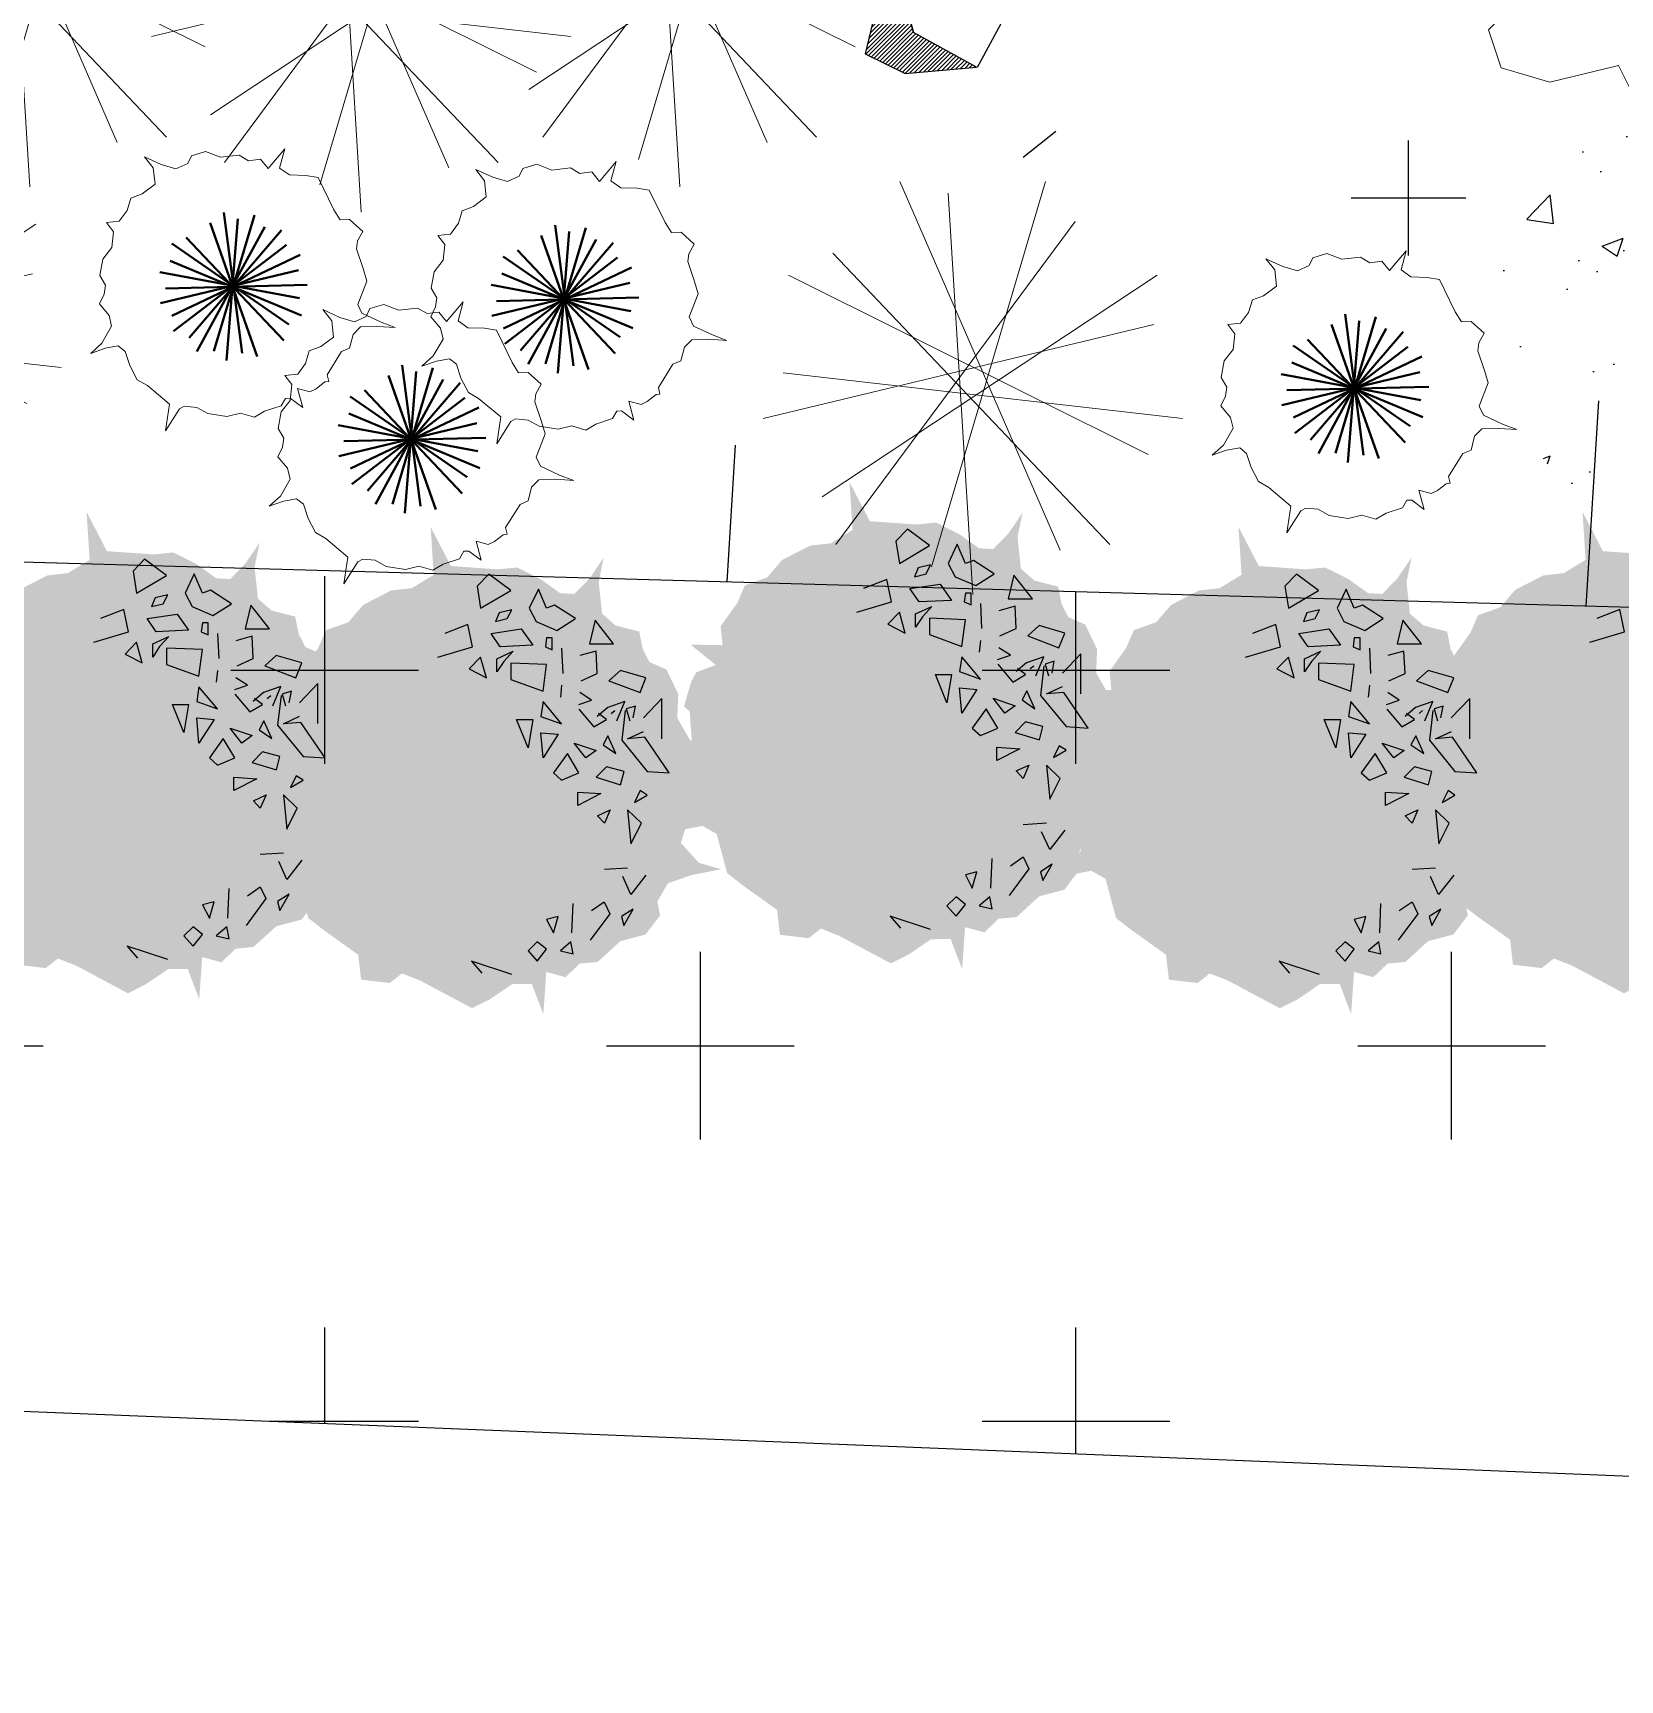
# Model space of a CAD drawing. Header units: millimetres. Extents: x 1933 to 24107, y 1228 to 18074.
# Drawn here: x 18080 to 19422, y 1228 to 2620 of the extents above; entities that cross this region are included whole.
import ezdxf

# ---------------------------------------------------------------- set-up
doc = ezdxf.new("R2010")
doc.units = ezdxf.units.MM
doc.layers.add('marc det', color=74, linetype='Continuous', lineweight=18)

# ---------------------------------------------------------------- blocks, each defined once
blk = doc.blocks.new('stoun')
at = {"color": 49, "lineweight": -2}
for p, q in [((98342.5, 26377.7), (98557.9, 26728.3)), ((98569.6, 26407.8), (98557.4, 26728.3)), ((98675.1, 26608.8), (98557.4, 26726.5)), ((98671.2, 26601.4), (98557.9, 26714.7)), ((98667.3, 26593.9), (98558.3, 26702.9)), ((98663.4, 26586.5), (98558.8, 26691.1)), ((98679, 26616.2), (98569.8, 26725.4)), ((98682.9, 26623.7), (98584.6, 26722)), ((98686.8, 26631.1), (98599.4, 26718.5)), ((98690.7, 26638.5), (98614.1, 26715.1)), ((98694.6, 26646), (98628.9, 26711.7)), ((98698.5, 26653.4), (98643.6, 26708.3)), ((98702.4, 26660.8), (98658.4, 26704.8)), ((98706.3, 26668.3), (98673.2, 26701.4)), ((98710.2, 26675.7), (98687.9, 26698)), ((98714.1, 26683.1), (98702.7, 26694.5)), ((98718, 26690.6), (98717.5, 26691.1)), ((98718.2, 26690.9), (98835.7, 26626.9)), ((98659.5, 26579.1), (98559.2, 26679.3)), ((98655.6, 26571.6), (98559.7, 26667.5)), ((98651.7, 26564.2), (98560.1, 26655.7)), ((98647.8, 26556.8), (98560.6, 26644)), ((98643.9, 26549.3), (98561, 26632.2)), ((98640, 26541.9), (98561.5, 26620.4)), ((98636.1, 26534.5), (98561.9, 26608.6)), ((98632.2, 26527), (98562.4, 26596.8)), ((98838.5, 26581.4), (98820.6, 26599.3)), ((98837.4, 26593.8), (98824.6, 26606.6)), ((98836.3, 26606.3), (98828.6, 26614)), ((98835.2, 26618.7), (98832.6, 26621.3)), ((98628.3, 26519.6), (98562.8, 26585)), ((98624.4, 26512.2), (98563.3, 26573.3)), ((98620.5, 26504.7), (98563.7, 26561.5)), ((98845.1, 26506.8), (98796.6, 26555.3)), ((98844, 26519.2), (98800.6, 26562.6)), ((98842.9, 26531.7), (98804.6, 26570)), ((98841.8, 26544.1), (98808.6, 26577.3)), ((98840.7, 26556.5), (98812.6, 26584.6)), ((98839.6, 26569), (98816.6, 26592)), ((98616.6, 26497.3), (98564.2, 26549.7)), ((98612.7, 26489.9), (98564.6, 26537.9)), ((98608.8, 26482.4), (98565.1, 26526.1)), ((98604.9, 26475), (98565.5, 26514.3)), ((98851.7, 26432.2), (98772.6, 26511.3)), ((98850.6, 26444.7), (98776.6, 26518.6)), ((98849.5, 26457.1), (98780.6, 26525.9)), ((98848.4, 26469.5), (98784.6, 26533.3)), ((98847.3, 26482), (98788.6, 26540.6)), ((98846.2, 26494.4), (98792.6, 26548)), ((98601, 26467.6), (98566, 26502.6)), ((98597.1, 26460.1), (98566.4, 26490.8)), ((98593.2, 26452.7), (98566.9, 26479)), ((98589.3, 26445.3), (98567.3, 26467.2)), ((98829.6, 26386.3), (98748.6, 26467.3)), ((98833.3, 26394), (98752.6, 26474.6)), ((98837, 26401.6), (98756.6, 26481.9)), ((98840.7, 26409.2), (98760.6, 26489.3)), ((98844.4, 26416.8), (98764.6, 26496.6)), ((98848.2, 26424.4), (98768.6, 26503.9)), ((98585.4, 26437.8), (98567.8, 26455.4)), ((98581.5, 26430.4), (98568.2, 26443.6)), ((98577.6, 26423), (98568.7, 26431.9)), ((98573.7, 26415.5), (98569.1, 26420.1)), ((98569.6, 26407.8), (98741.6, 26454.3)), ((98668.1, 26355.1), (98605.7, 26417.5)), ((98683.1, 26351.5), (98614.6, 26420)), ((98698, 26347.8), (98623.5, 26422.4)), ((98713, 26344.2), (98632.4, 26424.8)), ((98728, 26340.6), (98641.4, 26427.2)), ((98742.9, 26337), (98650.3, 26429.6)), ((98757.9, 26333.3), (98659.2, 26432)), ((98772.8, 26329.7), (98668.1, 26434.4)), ((98787.8, 26326.1), (98677.1, 26436.8)), ((98799.8, 26325.4), (98686, 26439.2)), ((98803.5, 26333), (98694.9, 26441.7)), ((98807.2, 26340.7), (98703.8, 26444.1)), ((98811, 26348.3), (98712.7, 26446.5)), ((98814.7, 26355.9), (98721.7, 26448.9)), ((98818.4, 26363.5), (98730.6, 26451.3)), ((98822.1, 26371.1), (98739.5, 26453.7)), ((98825.8, 26378.7), (98744.6, 26459.9)), ((98473.4, 26254.3), (98342.5, 26377.7)), ((98473.4, 26254.3), (98569.6, 26407.8)), ((98588.1, 26333.1), (98548, 26373.2)), ((98594.8, 26337.7), (98552.3, 26380.2)), ((98601.5, 26342.4), (98556.7, 26387.2)), ((98608.2, 26347), (98561.1, 26394.2)), ((98615, 26351.6), (98565.4, 26401.1)), ((98569.8, 26408.1), (98569.6, 26408.3)), ((98621.7, 26356.2), (98570, 26407.9)), ((98628.4, 26360.8), (98578.9, 26410.3)), ((98638.2, 26362.3), (98587.8, 26412.7)), ((98653.2, 26358.7), (98596.8, 26415.1)), ((98547.8, 26305.4), (98521.8, 26331.4)), ((98554.5, 26310), (98526.1, 26338.4)), ((98561.2, 26314.7), (98530.5, 26345.4)), ((98567.9, 26319.3), (98534.9, 26352.3)), ((98574.6, 26323.9), (98539.2, 26359.3)), ((98581.4, 26328.5), (98543.6, 26366.3)), ((98507.5, 26277.7), (98495.6, 26289.6)), ((98514.2, 26282.3), (98499.9, 26296.6)), ((98520.9, 26287), (98504.3, 26303.6)), ((98527.6, 26291.6), (98508.7, 26310.5)), ((98534.3, 26296.2), (98513, 26317.5)), ((98541.1, 26300.8), (98517.4, 26324.5)), ((98473.9, 26254.6), (98473.7, 26254.8)), ((98480.6, 26259.3), (98478.1, 26261.8)), ((98487.3, 26263.9), (98482.5, 26268.7)), ((98494, 26268.5), (98486.8, 26275.7)), ((98500.8, 26273.1), (98491.2, 26282.7))]:
    blk.add_line(p, q, dxfattribs=at)
for points in [[(98557.4, 26728.3), (98718.2, 26690.9), (98569.6, 26407.8), (98557.4, 26728.3)], [(98473.4, 26254.3), (98632.6, 26363.7), (98798.8, 26323.4), (98851.7, 26431.7), (98834.7, 26625.1), (98741.6, 26454.3), (98569.6, 26407.8), (98473.4, 26254.3)]]:
    blk.add_lwpolyline(points, dxfattribs=at)
blk = doc.blocks.new('pzzzzzzzzz')
at = {"layer": 'marc det', "color": 85, "lineweight": 0}
for p, q in [((-11.87, 110.3), (16.91, -81.7)), ((-29.44, -91.45), (9.18, 98.82)), ((56.07, 92.13), (-45.29, -73.45)), ((-75.6, 80.55), (69.86, -48.02)), ((40.62, -85.29), (-52.09, 85.29)), ((-87.07, -51.13), (64.82, 69.8)), ((90.33, -35.54), (-90.33, 35.54)), ((96.44, 34.53), (-87.65, -27.16)), ((-105.3, 16.8), (88.78, 11.81))]:
    blk.add_line(p, q, dxfattribs=at)

msp = doc.modelspace()

# ---------------------------------------------------------------- hatches: boundary and pattern name
at = {"lineweight": 25}
h = msp.add_hatch(dxfattribs=at)
h.set_pattern_fill('AR-CONC', color=151, style=0)
h.set_pattern_definition([(50, (-72031, -10704.84), (182.18467, -15.93909), [19.05, -209.55]), (355, (-72031, -10704.84), (-35.24283, 191.05664), [15.24, -167.64]), (100.451, (-72015.81, -10706.17), (146.9425, 175.1167), [16.19, -178.09]), (46.1842, (-72031, -10654.04), (271.07904, -42.04233), [28.575, -314.325]), (96.6356, (-72008.4, -10657.54), (237.4042, 247.42556), [24.285, -267.135]), (351.184, (-72031, -10654.04), (237.4046, 247.4251), [22.86, -251.46]), (21, (-72005.6, -10666.74), (151.61488, -102.26552), [19.05, -209.55]), (326, (-72005.6, -10666.74), (61.80203, 184.18797), [15.24, -167.64]), (71.4514, (-71992.96, -10675.26), (213.4165, 81.92286), [16.19, -178.09]), (37.5, (-72030.996, -10704.84), (3.088603, 84.55504), [0, -165.608, 0, -170.18, 0, -168.275]), (7.5, (-72031, -10704.84), (66.81966, 100.180575), [0, -97.028, 0, -161.798, 0, -64.135]), (327.5, (-72087.64, -10704.84), (135.590595, -5.728744), [0, -63.5, 0, -198.12, 0, -262.89]), (317.5, (-72113.04, -10704.84), (148.12918, 25.42649), [0, -82.55, 0, -131.572, 0, -186.69])])
edge = h.paths.add_edge_path()
edge.add_arc((19525.6, 2381.1), 207.5, 0, 360)
h = msp.add_hatch()
h.set_pattern_fill('CROSS', color=92, scale=50, style=0)
h.set_pattern_definition([(0, (-364657.85, -207469.06), (317.5, 317.5), [158.75, -476.25]), (90, (-364578.47, -207548.43), (-317.5, 317.5), [158.75, -476.25])])
h.paths.add_polyline_path([(16430.1, 2218.9, 0.281353), (17013.3, 1497.4), (23693.5, 1227.6), (23731, 2012.8)])
at = {"layer": 'marc det'}
for points in [[(18658.1, 1942.7), (18667, 1909.5), (18681, 1898.6), (18709.2, 1878.5), (18711.6, 1857.4), (18735.9, 1854.6), (18746.2, 1862.7), (18761.6, 1856.6), (18805.4, 1833.3), (18820.5, 1840.8), (18839.3, 1853.7), (18855.9, 1853.9), (18865.6, 1828.4), (18868.1, 1863.9), (18884.4, 1859.5), (18896.4, 1871), (18911.6, 1872.4), (18930.7, 1889.9), (18952.1, 1895.6), (18964.3, 1911.7), (18962, 1923.4), (18970.9, 1938.9), (18990.8, 1945.8), (19016, 1950.8), (18997.1, 1956.2), (18981.9, 1973), (18988.5, 1994), (18997.6, 2008), (18991.8, 2025.1), (18991.8, 2043.4), (19004.9, 2055.1), (18989.8, 2059.7), (18978.9, 2078.9), (18979.7, 2098.8), (18969.7, 2119.6), (18955.4, 2125.9), (18949.7, 2137), (18946.8, 2151.6), (18926.8, 2156.8), (18915.3, 2166.7), (18912.4, 2193.5), (18916.7, 2214.2), (18904.7, 2196.6), (18891.9, 2183.4), (18879.9, 2184.1), (18863.3, 2196), (18843.6, 2205.9), (18827.3, 2204.2), (18787.6, 2207), (18770.4, 2240.1), (18773, 2199.6), (18754.5, 2188.3), (18737.1, 2186.4), (18713.4, 2174.2), (18700.8, 2159.5), (18682, 2152.8), (18675.5, 2137.8), (18661.5, 2118.3), (18663.1, 2102.2), (18636.1, 2102.7), (18657.3, 2085.5), (18640.7, 2079.2), (18636.4, 2070.8), (18630.5, 2050.5), (18635.3, 2046.2), (18638, 2008.7), (18631.7, 1998.4), (18638.9, 1980), (18636.9, 1965.9), (18618.3, 1951.6), (18597.2, 1938.4), (18617.5, 1943.9), (18646.1, 1949.5)], [(18013.2, 1917.5), (18022.1, 1884.2), (18036.1, 1873.3), (18064.3, 1853.3), (18066.7, 1832.2), (18091, 1829.3), (18101.3, 1837.4), (18116.7, 1831.4), (18160.5, 1808), (18175.6, 1815.6), (18194.4, 1828.4), (18211, 1828.6), (18220.7, 1803.1), (18223.3, 1838.6), (18239.5, 1834.2), (18251.5, 1845.7), (18266.7, 1847.2), (18285.8, 1864.6), (18307.2, 1870.3), (18319.4, 1886.4), (18317.1, 1898.2), (18326, 1913.6), (18345.9, 1920.6), (18371.1, 1925.5), (18352.2, 1930.9), (18337, 1947.7), (18343.6, 1968.8), (18352.7, 1982.7), (18347, 1999.9), (18346.9, 2018.1), (18360, 2029.8), (18344.9, 2034.4), (18334, 2053.6), (18334.8, 2073.5), (18324.8, 2094.4), (18310.5, 2100.7), (18304.8, 2111.7), (18301.9, 2126.4), (18281.9, 2131.5), (18270.4, 2141.5), (18267.5, 2168.3), (18271.8, 2188.9), (18259.8, 2171.3), (18247, 2158.1), (18235, 2158.8), (18218.4, 2170.8), (18198.7, 2180.6), (18182.4, 2178.9), (18142.7, 2181.7), (18125.5, 2214.9), (18128.1, 2174.3), (18109.6, 2163.1), (18092.2, 2161.1), (18068.5, 2148.9), (18055.9, 2134.2), (18037.1, 2127.5), (18030.6, 2112.5), (18016.6, 2093), (18018.2, 2077), (17991.2, 2077.4), (18012.4, 2060.3), (17995.8, 2054), (17991.5, 2045.5), (17985.6, 2025.2), (17990.4, 2021), (17993.1, 1983.5), (17986.8, 1973.1), (17994, 1954.7), (17992, 1940.7), (17973.5, 1926.4), (17952.3, 1913.1), (17972.6, 1918.6), (18001.2, 1924.2)], [(19277.7, 1917.5), (19286.6, 1884.2), (19300.6, 1873.3), (19328.8, 1853.3), (19331.2, 1832.2), (19355.5, 1829.3), (19365.8, 1837.4), (19381.2, 1831.4), (19425, 1808), (19440.1, 1815.6), (19458.9, 1828.4), (19475.5, 1828.6), (19485.2, 1803.1), (19487.8, 1838.6), (19504, 1834.2), (19516, 1845.7), (19531.2, 1847.2), (19550.3, 1864.6), (19571.7, 1870.3), (19583.9, 1886.4), (19581.6, 1898.2), (19590.5, 1913.6), (19610.4, 1920.6), (19635.6, 1925.5), (19616.7, 1930.9), (19601.5, 1947.7), (19608.1, 1968.8), (19617.2, 1982.7), (19611.5, 1999.9), (19611.4, 2018.1), (19624.5, 2029.8), (19609.4, 2034.4), (19598.5, 2053.6), (19599.3, 2073.5), (19589.3, 2094.4), (19575, 2100.7), (19569.3, 2111.7), (19566.4, 2126.4), (19546.4, 2131.5), (19535, 2141.5), (19532.1, 2168.3), (19536.3, 2188.9), (19524.3, 2171.3), (19511.5, 2158.1), (19499.5, 2158.8), (19482.9, 2170.8), (19463.2, 2180.6), (19446.9, 2178.9), (19407.2, 2181.7), (19390, 2214.9), (19392.6, 2174.3), (19374.1, 2163.1), (19356.7, 2161.1), (19333, 2148.9), (19320.4, 2134.2), (19301.6, 2127.5), (19295.1, 2112.5), (19281.1, 2093), (19282.7, 2077), (19255.7, 2077.4), (19276.9, 2060.3), (19260.3, 2054), (19256, 2045.5), (19250.1, 2025.2), (19254.9, 2021), (19257.6, 1983.5), (19251.3, 1973.1), (19258.5, 1954.7), (19256.5, 1940.7), (19238, 1926.4), (19216.8, 1913.1), (19237.1, 1918.6), (19265.7, 1924.2)], [(18304, 1904.8), (18312.9, 1871.6), (18326.9, 1860.7), (18355.1, 1840.6), (18357.6, 1819.5), (18381.8, 1816.7), (18392.1, 1824.8), (18407.6, 1818.7), (18451.3, 1795.4), (18466.4, 1802.9), (18485.3, 1815.8), (18501.8, 1816), (18511.6, 1790.5), (18514.1, 1826), (18530.4, 1821.6), (18542.4, 1833.1), (18557.5, 1834.5), (18576.6, 1852), (18598, 1857.7), (18610.3, 1873.8), (18608, 1885.5), (18616.8, 1900.9), (18636.8, 1907.9), (18661.9, 1912.9), (18643, 1918.3), (18627.9, 1935.1), (18634.4, 1956.1), (18643.5, 1970.1), (18637.8, 1987.2), (18637.8, 2005.5), (18650.9, 2017.2), (18635.7, 2021.8), (18624.8, 2040.9), (18625.7, 2060.9), (18615.6, 2081.7), (18601.3, 2088), (18595.6, 2099.1), (18592.7, 2113.7), (18572.7, 2118.9), (18561.3, 2128.8), (18558.4, 2155.6), (18562.6, 2176.2), (18550.7, 2158.7), (18537.8, 2145.5), (18525.8, 2146.2), (18509.2, 2158.1), (18489.5, 2167.9), (18473.2, 2166.3), (18433.5, 2169.1), (18416.3, 2202.2), (18419, 2161.7), (18400.4, 2150.4), (18383, 2148.5), (18359.3, 2136.2), (18346.8, 2121.6), (18327.9, 2114.9), (18321.4, 2099.9), (18307.4, 2080.4), (18309, 2064.3), (18282, 2064.8), (18303.2, 2047.6), (18286.6, 2041.3), (18282.4, 2032.9), (18276.4, 2012.5), (18281.3, 2008.3), (18283.9, 1970.8), (18277.6, 1960.5), (18284.8, 1942.1), (18282.8, 1928), (18264.3, 1913.7), (18243.2, 1900.5), (18263.4, 1906), (18292, 1911.6)], [(18986.8, 1904.8), (18995.7, 1871.6), (19009.8, 1860.7), (19037.9, 1840.6), (19040.4, 1819.5), (19064.7, 1816.7), (19074.9, 1824.8), (19090.4, 1818.7), (19134.1, 1795.4), (19149.3, 1802.9), (19168.1, 1815.8), (19184.7, 1816), (19194.4, 1790.5), (19196.9, 1826), (19213.2, 1821.6), (19225.2, 1833.1), (19240.3, 1834.5), (19259.4, 1852), (19280.8, 1857.7), (19293.1, 1873.8), (19290.8, 1885.5), (19299.6, 1900.9), (19319.6, 1907.9), (19344.7, 1912.9), (19325.9, 1918.3), (19310.7, 1935.1), (19317.2, 1956.1), (19326.4, 1970.1), (19320.6, 1987.2), (19320.6, 2005.5), (19333.7, 2017.2), (19318.6, 2021.8), (19307.7, 2040.9), (19308.5, 2060.9), (19298.5, 2081.7), (19284.2, 2088), (19278.4, 2099.1), (19275.6, 2113.7), (19255.6, 2118.9), (19244.1, 2128.8), (19241.2, 2155.6), (19245.5, 2176.2), (19233.5, 2158.7), (19220.7, 2145.5), (19208.7, 2146.2), (19192.1, 2158.1), (19172.4, 2167.9), (19156.1, 2166.3), (19116.4, 2169.1), (19099.2, 2202.2), (19101.8, 2161.7), (19083.3, 2150.4), (19065.8, 2148.5), (19042.2, 2136.2), (19029.6, 2121.6), (19010.8, 2114.9), (19004.2, 2099.9), (18990.3, 2080.4), (18991.8, 2064.3), (18964.9, 2064.8), (18986, 2047.6), (18969.5, 2041.3), (18965.2, 2032.9), (18959.2, 2012.5), (18964.1, 2008.3), (18966.7, 1970.8), (18960.5, 1960.5), (18967.6, 1942.1), (18965.7, 1928), (18947.1, 1913.7), (18926, 1900.5), (18946.3, 1906), (18974.8, 1911.6)]]:
    msp.add_hatch(color=102, dxfattribs=at).paths.add_polyline_path(points)

# ---------------------------------------------------------------- linework, layer by layer
at = {"color": 82}
for p, q in [((18944.7, 2536.4), (18917.1, 2514.4)), ((19242.9, 2431.6), (19242.9, 2528.8)), ((19194.3, 2480.2), (19291.5, 2480.2))]:
    msp.add_line(p, q, dxfattribs=at)
for p, q in [((19393.1, 2135.3), (19403.9, 2308.8)), ((18666.9, 2155.8), (18674.1, 2271.3)), ((16429.7, 2219), (23731, 2012.8)), ((17013.3, 1497.4), (23693.5, 1227.6))]:
    msp.add_line(p, q)
at = {"color": 96}
for p, q in [((18819.5, 2200.2), (18809.7, 2190.1)), ((18838.1, 2186.4), (18819.5, 2200.2)), ((18809.7, 2190.1), (18812.6, 2171.4)), ((18812.6, 2171.4), (18838.1, 2186.4)), ((18861.5, 2187.6), (18853.7, 2171.4)), ((18868.4, 2171.4), (18861.5, 2187.6)), ((18174.6, 2174.9), (18164.8, 2164.9)), ((18193.2, 2161.1), (18174.6, 2174.9)), ((18875.2, 2173.9), (18868.4, 2171.4)), ((18892.8, 2162.6), (18875.2, 2173.9)), ((18164.8, 2164.9), (18167.8, 2146.1)), ((18167.8, 2146.1), (18193.2, 2161.1)), ((18216.6, 2162.4), (18208.8, 2146.1)), ((18223.5, 2146.1), (18216.6, 2162.4)), ((18465.4, 2162.3), (18455.7, 2152.2)), ((18484, 2148.5), (18465.4, 2162.3)), ((18828.3, 2167.6), (18825.4, 2160.1)), ((18825.4, 2160.1), (18835.1, 2162.6)), ((18839, 2170.1), (18828.3, 2167.6)), ((18835.1, 2162.6), (18839, 2170.1)), ((18853.7, 2171.4), (18859.6, 2160.1)), ((18859.6, 2160.1), (18877.2, 2152.6)), ((18877.2, 2152.6), (18892.8, 2162.6)), ((18909.4, 2161.3), (18904.5, 2141.3)), ((18925.1, 2141.3), (18909.4, 2161.3)), ((19148.3, 2162.3), (19138.5, 2152.2)), ((19166.8, 2148.5), (19148.3, 2162.3)), ((18194.1, 2144.8), (18183.4, 2142.3)), ((18190.2, 2137.3), (18194.1, 2144.8)), ((18208.8, 2146.1), (18214.7, 2134.8)), ((18230.3, 2148.6), (18223.5, 2146.1)), ((18247.9, 2137.3), (18230.3, 2148.6)), ((18455.7, 2152.2), (18458.6, 2133.4)), ((18458.6, 2133.4), (18484, 2148.5)), ((18507.5, 2149.7), (18499.7, 2133.4)), ((18514.3, 2133.4), (18507.5, 2149.7)), ((18801.9, 2157.6), (18782.3, 2150.1)), ((18805.8, 2138.8), (18801.9, 2157.6)), ((18821.5, 2150.1), (18846.9, 2153.8)), ((18829.3, 2138.8), (18821.5, 2150.1)), ((18846.9, 2153.8), (18856.6, 2140)), ((18868.4, 2146.3), (18867.4, 2138.8)), ((18873.3, 2146.3), (18868.4, 2146.3)), ((18873.3, 2136.3), (18873.3, 2146.3)), ((19138.5, 2152.2), (19141.4, 2133.4)), ((19141.4, 2133.4), (19166.8, 2148.5)), ((19190.3, 2149.7), (19182.5, 2133.4)), ((19197.1, 2133.4), (19190.3, 2149.7)), ((18157, 2132.3), (18137.4, 2124.8)), ((18160.9, 2113.5), (18157, 2132.3)), ((18183.4, 2142.3), (18180.5, 2134.8)), ((18180.5, 2134.8), (18190.2, 2137.3)), ((18214.7, 2134.8), (18232.3, 2127.3)), ((18232.3, 2127.3), (18247.9, 2137.3)), ((18264.5, 2136), (18259.6, 2116)), ((18280.2, 2116), (18264.5, 2136)), ((18485, 2132.2), (18474.2, 2129.7)), ((18481.1, 2124.7), (18485, 2132.2)), ((18499.7, 2133.4), (18505.5, 2122.2)), ((18521.1, 2136), (18514.3, 2133.4)), ((18538.7, 2124.7), (18521.1, 2136)), ((18776.5, 2130), (18805.8, 2138.8)), ((18812.6, 2130), (18802.9, 2120)), ((18817.5, 2112.4), (18812.6, 2130)), ((18826.3, 2128.7), (18840, 2135)), ((18856.6, 2140), (18829.3, 2138.8)), ((18840, 2135), (18832.2, 2126.2)), ((18867.4, 2138.8), (18873.3, 2136.3)), ((18881.1, 2137.5), (18882.1, 2116.2)), ((18910.3, 2135.1), (18896.6, 2131.3)), ((18904.5, 2141.3), (18925.1, 2141.3)), ((18911.3, 2116.3), (18910.3, 2135.1)), ((19167.8, 2132.2), (19157.1, 2129.7)), ((19163.9, 2124.7), (19167.8, 2132.2)), ((19182.5, 2133.4), (19188.3, 2122.2)), ((19204, 2136), (19197.1, 2133.4)), ((19221.6, 2124.7), (19204, 2136)), ((19421.5, 2132.3), (19402, 2124.8)), ((19425.4, 2113.5), (19421.5, 2132.3)), ((18176.6, 2124.8), (18202, 2128.5)), ((18184.4, 2113.5), (18176.6, 2124.8)), ((18202, 2128.5), (18211.7, 2114.8)), ((18223.5, 2121), (18222.5, 2113.5)), ((18228.4, 2121), (18223.5, 2121)), ((18228.4, 2111), (18228.4, 2121)), ((18447.8, 2119.7), (18428.3, 2112.1)), ((18451.7, 2100.9), (18447.8, 2119.7)), ((18474.2, 2129.7), (18471.3, 2122.2)), ((18471.3, 2122.2), (18481.1, 2124.7)), ((18505.5, 2122.2), (18523.1, 2114.6)), ((18523.1, 2114.6), (18538.7, 2124.7)), ((18555.4, 2123.4), (18550.5, 2103.4)), ((18571, 2103.4), (18555.4, 2123.4)), ((18802.9, 2120), (18817.5, 2112.4)), ((18826.3, 2117.5), (18826.3, 2128.7)), ((18832.2, 2126.2), (18826.3, 2117.5)), ((18838.1, 2125), (18838.1, 2111.2)), ((18868.4, 2123.7), (18838.1, 2125)), ((18865.4, 2101.2), (18868.4, 2123.7)), ((18897.6, 2110), (18911.3, 2116.3)), ((18930.8, 2118.8), (18921, 2110)), ((18952.3, 2112.5), (18930.8, 2118.8)), ((19130.7, 2119.7), (19111.1, 2112.1)), ((19134.6, 2100.9), (19130.7, 2119.7)), ((19157.1, 2129.7), (19154.1, 2122.2)), ((19154.1, 2122.2), (19163.9, 2124.7)), ((19188.3, 2122.2), (19205.9, 2114.6)), ((19205.9, 2114.6), (19221.6, 2124.7)), ((19238.2, 2123.4), (19233.3, 2103.4)), ((19253.8, 2103.4), (19238.2, 2123.4)), ((18131.6, 2104.7), (18160.9, 2113.5)), ((18167.8, 2104.7), (18158, 2094.7)), ((18172.6, 2087.2), (18167.8, 2104.7)), ((18181.4, 2103.5), (18195.1, 2109.7)), ((18181.4, 2092.2), (18181.4, 2103.5)), ((18211.7, 2114.8), (18184.4, 2113.5)), ((18195.1, 2109.7), (18187.3, 2101)), ((18222.5, 2113.5), (18228.4, 2111)), ((18236.2, 2112.2), (18237.2, 2090.9)), ((18265.4, 2109.8), (18251.7, 2106)), ((18259.6, 2116), (18280.2, 2116)), ((18266.4, 2091), (18265.4, 2109.8)), ((18467.4, 2112.1), (18492.8, 2115.9)), ((18475.2, 2100.9), (18467.4, 2112.1)), ((18502.6, 2102.1), (18475.2, 2100.9)), ((18492.8, 2115.9), (18502.6, 2102.1)), ((18514.3, 2108.4), (18513.3, 2100.9)), ((18519.2, 2108.4), (18514.3, 2108.4)), ((18519.2, 2098.4), (18519.2, 2108.4)), ((18550.5, 2103.4), (18571, 2103.4)), ((18838.1, 2111.2), (18865.4, 2101.2)), ((18881.1, 2106.2), (18880.1, 2096.2)), ((18921, 2110), (18947.4, 2100)), ((18947.4, 2100), (18952.3, 2112.5)), ((19150.2, 2112.1), (19175.6, 2115.9)), ((19158, 2100.9), (19150.2, 2112.1)), ((19185.4, 2102.1), (19158, 2100.9)), ((19175.6, 2115.9), (19185.4, 2102.1)), ((19197.1, 2108.4), (19196.2, 2100.9)), ((19202, 2108.4), (19197.1, 2108.4)), ((19202, 2098.4), (19202, 2108.4)), ((19233.3, 2103.4), (19253.8, 2103.4)), ((19396.1, 2104.7), (19425.4, 2113.5)), ((18158, 2094.7), (18172.6, 2087.2)), ((18187.3, 2101), (18181.4, 2092.2)), ((18193.2, 2099.7), (18193.2, 2085.9)), ((18223.5, 2098.5), (18193.2, 2099.7)), ((18220.5, 2075.9), (18223.5, 2098.5)), ((18252.7, 2084.7), (18266.4, 2091)), ((18285.9, 2093.5), (18276.1, 2084.7)), ((18307.4, 2087.2), (18285.9, 2093.5)), ((18422.4, 2092.1), (18451.7, 2100.9)), ((18458.6, 2092.1), (18448.8, 2082.1)), ((18463.5, 2074.5), (18458.6, 2092.1)), ((18472.3, 2090.8), (18486, 2097.1)), ((18472.3, 2079.6), (18472.3, 2090.8)), ((18478.1, 2088.3), (18472.3, 2079.6)), ((18486, 2097.1), (18478.1, 2088.3)), ((18513.3, 2100.9), (18519.2, 2098.4)), ((18527, 2099.6), (18528, 2078.3)), ((18556.2, 2097.2), (18542.5, 2093.4)), ((18557.2, 2078.4), (18556.2, 2097.2)), ((18865.4, 2092.4), (18863.5, 2079.9)), ((18881.1, 2073.6), (18865.4, 2092.4)), ((18895.6, 2090), (18906.4, 2093.7)), ((18906.4, 2093.7), (18896.6, 2100)), ((18934.7, 2092.5), (18920, 2087.4)), ((18927.9, 2076.2), (18934.7, 2092.5)), ((18943.5, 2088.7), (18935.7, 2086.2)), ((18941.6, 2078.7), (18943.5, 2088.7)), ((18966, 2095), (18950.3, 2078.7)), ((18966, 2061.1), (18966, 2095)), ((19105.2, 2092.1), (19134.6, 2100.9)), ((19141.4, 2092.1), (19131.6, 2082.1)), ((19146.3, 2074.5), (19141.4, 2092.1)), ((19155.1, 2090.8), (19168.8, 2097.1)), ((19155.1, 2079.6), (19155.1, 2090.8)), ((19161, 2088.3), (19155.1, 2079.6)), ((19168.8, 2097.1), (19161, 2088.3)), ((19196.2, 2100.9), (19202, 2098.4)), ((19209.8, 2099.6), (19210.8, 2078.3)), ((19239, 2097.2), (19225.3, 2093.4)), ((19240, 2078.4), (19239, 2097.2)), ((18193.2, 2085.9), (18220.5, 2075.9)), ((18236.2, 2080.9), (18235.2, 2070.9)), ((18261.5, 2068.4), (18251.7, 2074.7)), ((18276.1, 2084.7), (18302.5, 2074.7)), ((18302.5, 2074.7), (18307.4, 2087.2)), ((18448.8, 2082.1), (18463.5, 2074.5)), ((18484, 2087.1), (18484, 2073.3)), ((18514.3, 2085.8), (18484, 2087.1)), ((18511.4, 2063.3), (18514.3, 2085.8)), ((18543.5, 2072.1), (18557.2, 2078.4)), ((18576.7, 2080.9), (18567, 2072.1)), ((18598.2, 2074.6), (18576.7, 2080.9)), ((18593.4, 2062.1), (18598.2, 2074.6)), ((18852.7, 2053.6), (18843, 2077.4)), ((18843, 2077.4), (18856.6, 2077.4)), ((18856.6, 2077.4), (18852.7, 2053.6)), ((18863.5, 2079.9), (18881.1, 2073.6)), ((18895.7, 2086.1), (18908.5, 2071.1)), ((18908.5, 2071.1), (18919.2, 2077.4)), ((18920, 2087.4), (18911.3, 2079.9)), ((18919.2, 2077.4), (18912.4, 2082.4)), ((18923.1, 2082.4), (18926.1, 2084.9)), ((18934.8, 2084.9), (18931.9, 2059.8)), ((18935.7, 2086.2), (18938.6, 2076.2)), ((19131.6, 2082.1), (19146.3, 2074.5)), ((19166.8, 2087.1), (19166.8, 2073.3)), ((19197.1, 2085.8), (19166.8, 2087.1)), ((19194.2, 2063.3), (19197.1, 2085.8)), ((19226.3, 2072.1), (19240, 2078.4)), ((19259.6, 2080.9), (19249.8, 2072.1)), ((19281.1, 2074.6), (19259.6, 2080.9)), ((19276.2, 2062.1), (19281.1, 2074.6)), ((18220.5, 2067.1), (18218.6, 2054.6)), ((18236.2, 2048.3), (18220.5, 2067.1)), ((18250.7, 2064.7), (18261.5, 2068.4)), ((18250.9, 2060.9), (18263.6, 2045.8)), ((18275.1, 2062.2), (18266.4, 2054.7)), ((18289.8, 2067.2), (18275.1, 2062.2)), ((18283, 2050.9), (18289.8, 2067.2)), ((18298.6, 2063.4), (18290.8, 2060.9)), ((18290.8, 2060.9), (18293.7, 2050.9)), ((18296.7, 2053.4), (18298.6, 2063.4)), ((18321.1, 2069.7), (18305.5, 2053.4)), ((18321.1, 2035.9), (18321.1, 2069.7)), ((18484, 2073.3), (18511.4, 2063.3)), ((18527, 2068.3), (18526, 2058.2)), ((18552.3, 2055.8), (18542.5, 2062.1)), ((18567, 2072.1), (18593.4, 2062.1)), ((18863.5, 2066.1), (18878.1, 2064.8)), ((18865.4, 2044.8), (18863.5, 2066.1)), ((18878.1, 2064.8), (18865.4, 2044.8)), ((18920.2, 2063.6), (18916.3, 2056.1)), ((18927, 2048.5), (18920.2, 2063.6)), ((18936.8, 2061.1), (18950.5, 2067.3)), ((18951.5, 2062.3), (18936.8, 2061.1)), ((18972, 2032.2), (18951.5, 2062.3)), ((19166.8, 2073.3), (19194.2, 2063.3)), ((19209.8, 2068.3), (19208.9, 2058.2)), ((19235.1, 2055.8), (19225.3, 2062.1)), ((19249.8, 2072.1), (19276.2, 2062.1)), ((18207.8, 2028.3), (18198.1, 2052.1)), ((18198.1, 2052.1), (18211.7, 2052.1)), ((18211.7, 2052.1), (18207.8, 2028.3)), ((18218.6, 2054.6), (18236.2, 2048.3)), ((18263.6, 2045.8), (18274.3, 2052.1)), ((18274.3, 2052.1), (18267.5, 2057.1)), ((18278.2, 2057.1), (18281.2, 2059.6)), ((18289.9, 2059.6), (18287, 2034.5)), ((18511.4, 2054.5), (18509.4, 2042)), ((18527, 2035.7), (18511.4, 2054.5)), ((18541.5, 2052), (18552.3, 2055.8)), ((18541.7, 2048.2), (18554.4, 2033.2)), ((18566, 2049.5), (18557.2, 2042)), ((18580.6, 2054.6), (18566, 2049.5)), ((18569, 2044.5), (18572, 2047)), ((18573.8, 2038.3), (18580.6, 2054.6)), ((18580.8, 2047), (18577.9, 2021.9)), ((18589.4, 2050.8), (18581.6, 2048.3)), ((18581.6, 2048.3), (18584.6, 2038.3)), ((18587.5, 2040.8), (18589.4, 2050.8)), ((18611.9, 2057.1), (18596.3, 2040.8)), ((18611.9, 2023.2), (18611.9, 2057.1)), ((18886, 2048.5), (18874.2, 2032.2)), ((18895.7, 2032.2), (18886, 2048.5)), ((18901.6, 2044.8), (18891.8, 2057.3)), ((18891.8, 2057.3), (18910.4, 2051)), ((18910.4, 2051), (18901.6, 2044.8)), ((18916.3, 2056.1), (18927, 2048.5)), ((18931.9, 2059.8), (18953.4, 2033.5)), ((19194.2, 2054.5), (19192.3, 2042)), ((19209.8, 2035.7), (19194.2, 2054.5)), ((19224.4, 2052), (19235.1, 2055.8)), ((19224.5, 2048.2), (19237.2, 2033.2)), ((19248.8, 2049.5), (19240, 2042)), ((19263.5, 2054.6), (19248.8, 2049.5)), ((19251.9, 2044.5), (19254.8, 2047)), ((19256.6, 2038.3), (19263.5, 2054.6)), ((19263.6, 2047), (19260.7, 2021.9)), ((19272.3, 2050.8), (19264.5, 2048.3)), ((19264.5, 2048.3), (19267.4, 2038.3)), ((19270.3, 2040.8), (19272.3, 2050.8)), ((19294.8, 2057.1), (19279.1, 2040.8)), ((19294.8, 2023.2), (19294.8, 2057.1)), ((18218.6, 2040.8), (18233.3, 2039.5)), ((18220.5, 2019.5), (18218.6, 2040.8)), ((18233.3, 2039.5), (18220.5, 2019.5)), ((18275.3, 2038.3), (18271.4, 2030.8)), ((18282.1, 2023.3), (18275.3, 2038.3)), ((18287, 2034.5), (18308.5, 2008.2)), ((18291.9, 2035.8), (18305.6, 2042.1)), ((18306.6, 2037), (18291.9, 2035.8)), ((18327.1, 2007), (18306.6, 2037)), ((18498.7, 2015.6), (18488.9, 2039.5)), ((18488.9, 2039.5), (18502.6, 2039.5)), ((18502.6, 2039.5), (18498.7, 2015.6)), ((18509.4, 2042), (18527, 2035.7)), ((18554.4, 2033.2), (18565.1, 2039.5)), ((18565.1, 2039.5), (18558.3, 2044.5)), ((18919.2, 2037.3), (18910.4, 2028.5)), ((18933.9, 2033.5), (18919.2, 2037.3)), ((18930.9, 2022.2), (18933.9, 2033.5)), ((18953.4, 2033.5), (18972, 2032.2)), ((19181.5, 2015.6), (19171.7, 2039.5)), ((19171.7, 2039.5), (19185.4, 2039.5)), ((19185.4, 2039.5), (19181.5, 2015.6)), ((19192.3, 2042), (19209.8, 2035.7)), ((19237.2, 2033.2), (19248, 2039.5)), ((19248, 2039.5), (19241.1, 2044.5)), ((18241.1, 2023.3), (18229.3, 2007)), ((18250.9, 2007), (18241.1, 2023.3)), ((18256.7, 2019.5), (18246.9, 2032)), ((18246.9, 2032), (18265.5, 2025.8)), ((18265.5, 2025.8), (18256.7, 2019.5)), ((18271.4, 2030.8), (18282.1, 2023.3)), ((18509.4, 2028.2), (18524.1, 2026.9)), ((18511.4, 2006.9), (18509.4, 2028.2)), ((18524.1, 2026.9), (18511.4, 2006.9)), ((18547.6, 2006.9), (18537.8, 2019.4)), ((18537.8, 2019.4), (18556.3, 2013.1)), ((18566.1, 2025.7), (18562.2, 2018.1)), ((18573, 2010.6), (18566.1, 2025.7)), ((18577.9, 2021.9), (18599.4, 1995.6)), ((18582.7, 2023.2), (18596.4, 2029.4)), ((18597.4, 2024.4), (18582.7, 2023.2)), ((18617.9, 1994.3), (18597.4, 2024.4)), ((18874.2, 2032.2), (18881.1, 2026)), ((18881.1, 2026), (18895.7, 2032.2)), ((18910.4, 2028.5), (18930.9, 2022.2)), ((19192.3, 2028.2), (19206.9, 2026.9)), ((19194.2, 2006.9), (19192.3, 2028.2)), ((19206.9, 2026.9), (19194.2, 2006.9)), ((19230.4, 2006.9), (19220.6, 2019.4)), ((19220.6, 2019.4), (19239.2, 2013.1)), ((19249, 2025.7), (19245, 2018.1)), ((19255.8, 2010.6), (19249, 2025.7)), ((19260.7, 2021.9), (19282.2, 1995.6)), ((19265.6, 2023.2), (19279.3, 2029.4)), ((19280.2, 2024.4), (19265.6, 2023.2)), ((19300.8, 1994.3), (19280.2, 2024.4)), ((18229.3, 2007), (18236.2, 2000.7)), ((18236.2, 2000.7), (18250.9, 2007)), ((18274.3, 2012), (18265.5, 2003.2)), ((18289, 2008.2), (18274.3, 2012)), ((18286, 1996.9), (18289, 2008.2)), ((18308.5, 2008.2), (18327.1, 2007)), ((18531.9, 2010.6), (18520.2, 1994.3)), ((18541.7, 1994.3), (18531.9, 2010.6)), ((18556.3, 2013.1), (18547.6, 2006.9)), ((18562.2, 2018.1), (18573, 2010.6)), ((18894.8, 2004.7), (18894.8, 2015.9)), ((18894.8, 2015.9), (18914.3, 2014.7)), ((18914.3, 2014.7), (18894.8, 2004.7)), ((18947.6, 2017.2), (18942.7, 2007.2)), ((18942.7, 2007.2), (18953.4, 2013.4)), ((18953.4, 2013.4), (18947.6, 2017.2)), ((19214.7, 2010.6), (19203, 1994.3)), ((19224.5, 1994.3), (19214.7, 2010.6)), ((19239.2, 2013.1), (19230.4, 2006.9)), ((19245, 2018.1), (19255.8, 2010.6)), ((18265.5, 2003.2), (18286, 1996.9)), ((18302.7, 1991.9), (18297.8, 1981.9)), ((18308.5, 1988.2), (18302.7, 1991.9)), ((18520.2, 1994.3), (18527, 1988.1)), ((18527, 1988.1), (18541.7, 1994.3)), ((18565.1, 1999.3), (18556.3, 1990.6)), ((18579.8, 1995.6), (18565.1, 1999.3)), ((18576.9, 1984.3), (18579.8, 1995.6)), ((18599.4, 1995.6), (18617.9, 1994.3)), ((18911.4, 1995.9), (18922.1, 2000.9)), ((18917.2, 1989.6), (18911.4, 1995.9)), ((18922.1, 2000.9), (18917.2, 1989.6)), ((18936.8, 2000.9), (18939.7, 1972.1)), ((18948.5, 1989.6), (18936.8, 2000.9)), ((19203, 1994.3), (19209.8, 1988.1)), ((19209.8, 1988.1), (19224.5, 1994.3)), ((19248, 1999.3), (19239.2, 1990.6)), ((19262.6, 1995.6), (19248, 1999.3)), ((19259.7, 1984.3), (19262.6, 1995.6)), ((19282.2, 1995.6), (19300.8, 1994.3)), ((18249.9, 1979.4), (18249.9, 1990.7)), ((18249.9, 1990.7), (18269.4, 1989.4)), ((18269.4, 1989.4), (18249.9, 1979.4)), ((18297.8, 1981.9), (18308.5, 1988.2)), ((18540.7, 1966.8), (18540.7, 1978)), ((18540.7, 1978), (18560.3, 1976.8)), ((18556.3, 1990.6), (18576.9, 1984.3)), ((18593.5, 1979.3), (18588.6, 1969.3)), ((18599.4, 1975.5), (18593.5, 1979.3)), ((18939.7, 1972.1), (18948.5, 1989.6)), ((19223.5, 1966.8), (19223.5, 1978)), ((19223.5, 1978), (19243.1, 1976.8)), ((19239.2, 1990.6), (19259.7, 1984.3)), ((19276.3, 1979.3), (19271.4, 1969.3)), ((19282.2, 1975.5), (19276.3, 1979.3)), ((18266.5, 1970.6), (18277.2, 1975.6)), ((18272.3, 1964.4), (18266.5, 1970.6)), ((18277.2, 1975.6), (18272.3, 1964.4)), ((18291.9, 1975.6), (18294.8, 1946.8)), ((18303.6, 1964.4), (18291.9, 1975.6)), ((18294.8, 1946.8), (18303.6, 1964.4)), ((18560.3, 1976.8), (18540.7, 1966.8)), ((18557.3, 1958), (18568.1, 1963)), ((18568.1, 1963), (18563.2, 1951.7)), ((18582.7, 1963), (18585.7, 1934.2)), ((18594.5, 1951.7), (18582.7, 1963)), ((18588.6, 1969.3), (18599.4, 1975.5)), ((19243.1, 1976.8), (19223.5, 1966.8)), ((19240.2, 1958), (19250.9, 1963)), ((19250.9, 1963), (19246, 1951.7)), ((19265.6, 1963), (19268.5, 1934.2)), ((19277.3, 1951.7), (19265.6, 1963)), ((19271.4, 1969.3), (19282.2, 1975.5)), ((18563.2, 1951.7), (18557.3, 1958)), ((18585.7, 1934.2), (18594.5, 1951.7)), ((18917.2, 1950.8), (18936.8, 1952)), ((19246, 1951.7), (19240.2, 1958)), ((19268.5, 1934.2), (19277.3, 1951.7)), ((18939.6, 1929.5), (18932.7, 1944.6)), ((18952.3, 1945.8), (18939.6, 1929.5)), ((18272.3, 1925.5), (18291.9, 1926.8)), ((18889.9, 1896.9), (18890.9, 1922)), ((18906.4, 1915.8), (18917.1, 1923.3)), ((18917.1, 1923.3), (18922, 1913.3)), ((18294.7, 1904.3), (18287.9, 1919.3)), ((18307.4, 1920.6), (18294.7, 1904.3)), ((18563.2, 1912.9), (18582.7, 1914.1)), ((18598.2, 1907.9), (18585.5, 1891.6)), ((18878.1, 1910.7), (18868.4, 1908.2)), ((18868.4, 1908.2), (18874.2, 1896.9)), ((18874.2, 1896.9), (18878.1, 1910.7)), ((18922, 1913.3), (18905.4, 1890.7)), ((18941.6, 1917), (18931.8, 1910.7)), ((18931.8, 1910.7), (18933.7, 1903.2)), ((18933.7, 1903.2), (18941.6, 1917)), ((19246, 1912.9), (19265.6, 1914.1)), ((19281.1, 1907.9), (19268.4, 1891.6)), ((18245, 1871.6), (18246, 1896.7)), ((18261.5, 1890.5), (18272.2, 1898)), ((18272.2, 1898), (18277.1, 1888)), ((18585.5, 1891.6), (18578.7, 1906.7)), ((19268.4, 1891.6), (19261.5, 1906.7)), ((18233.3, 1885.4), (18223.5, 1882.9)), ((18223.5, 1882.9), (18229.3, 1871.6)), ((18229.3, 1871.6), (18233.3, 1885.4)), ((18277.1, 1888), (18260.5, 1865.4)), ((18296.7, 1891.7), (18286.9, 1885.5)), ((18286.9, 1885.5), (18288.8, 1878)), ((18288.8, 1878), (18296.7, 1891.7)), ((18535.8, 1859), (18536.8, 1884)), ((18552.3, 1877.9), (18563.1, 1885.4)), ((18563.1, 1885.4), (18567.9, 1875.3)), ((18860.5, 1889.4), (18852.7, 1881.8)), ((18852.7, 1881.8), (18860.5, 1873.1)), ((18868.4, 1883.1), (18860.5, 1889.4)), ((18860.5, 1873.1), (18868.4, 1883.1)), ((18888.9, 1889.4), (18880.1, 1881.8)), ((18880.1, 1881.8), (18890.9, 1879.3)), ((18890.9, 1879.3), (18888.9, 1889.4)), ((19218.7, 1859), (19219.6, 1884)), ((19235.1, 1877.9), (19245.9, 1885.4)), ((19245.9, 1885.4), (19250.8, 1875.3)), ((18524.1, 1872.8), (18514.3, 1870.3)), ((18514.3, 1870.3), (18520.2, 1859)), ((18520.2, 1859), (18524.1, 1872.8)), ((18567.9, 1875.3), (18551.3, 1852.8)), ((18587.5, 1879.1), (18577.7, 1872.8)), ((18577.7, 1872.8), (18579.7, 1865.3)), ((18579.7, 1865.3), (18587.5, 1879.1)), ((18804.8, 1873.1), (18813.6, 1863)), ((18839, 1861.8), (18804.8, 1873.1)), ((19206.9, 1872.8), (19197.1, 1870.3)), ((19197.1, 1870.3), (19203, 1859)), ((19203, 1859), (19206.9, 1872.8)), ((19250.8, 1875.3), (19234.2, 1852.8)), ((19270.3, 1879.1), (19260.5, 1872.8)), ((19260.5, 1872.8), (19262.5, 1865.3)), ((19262.5, 1865.3), (19270.3, 1879.1)), ((18215.7, 1864.1), (18207.8, 1856.6)), ((18207.8, 1856.6), (18215.7, 1847.8)), ((18223.5, 1857.8), (18215.7, 1864.1)), ((18215.7, 1847.8), (18223.5, 1857.8)), ((18244, 1864.1), (18235.2, 1856.6)), ((18235.2, 1856.6), (18246, 1854.1)), ((18246, 1854.1), (18244, 1864.1)), ((18159.9, 1847.8), (18168.7, 1837.8)), ((18194.1, 1836.5), (18159.9, 1847.8)), ((18506.5, 1851.5), (18498.7, 1843.9)), ((18498.7, 1843.9), (18506.5, 1835.2)), ((18514.3, 1845.2), (18506.5, 1851.5)), ((18506.5, 1835.2), (18514.3, 1845.2)), ((18534.8, 1851.5), (18526, 1843.9)), ((18526, 1843.9), (18536.8, 1841.4)), ((18536.8, 1841.4), (18534.8, 1851.5)), ((19189.3, 1851.5), (19181.5, 1843.9)), ((19181.5, 1843.9), (19189.3, 1835.2)), ((19197.1, 1845.2), (19189.3, 1851.5)), ((19189.3, 1835.2), (19197.1, 1845.2)), ((19217.7, 1851.5), (19208.9, 1843.9)), ((19208.9, 1843.9), (19219.6, 1841.4)), ((19219.6, 1841.4), (19217.7, 1851.5)), ((18450.8, 1835.2), (18459.6, 1825.1)), ((18485, 1823.9), (18450.8, 1835.2)), ((19133.6, 1835.2), (19142.4, 1825.1)), ((19167.8, 1823.9), (19133.6, 1835.2))]:
    msp.add_line(p, q, dxfattribs=at)
at = {"layer": 'marc det', "color": 85, "lineweight": 40}
for p, q in [((18267.5, 2465.7), (18233.2, 2350.7)), ((18241.4, 2468), (18256.9, 2348.9)), ((18290.4, 2453.1), (18212.3, 2361.9)), ((18218.8, 2350.5), (18276.2, 2455.9)), ((18269.8, 2346.1), (18229.9, 2459.3)), ((18243.8, 2342.9), (18253.4, 2462.5)), ((18547.6, 2455), (18513.3, 2339.9)), ((18521.5, 2457.2), (18537, 2338.2)), ((18523.9, 2332.1), (18533.5, 2451.8)), ((18197.6, 2441.6), (18296.4, 2373.4)), ((18199, 2367.6), (18294.4, 2440.5)), ((18292.2, 2359.6), (18209.7, 2446.8)), ((18570.5, 2442.3), (18492.3, 2351.2)), ((18498.8, 2339.7), (18556.3, 2445.1)), ((18549.8, 2335.3), (18509.9, 2448.6)), ((18307.1, 2381), (18196.3, 2427.2)), ((18306.2, 2432.2), (18197.7, 2380.7)), ((18477.7, 2430.8), (18576.5, 2362.6)), ((18479.1, 2356.8), (18574.4, 2429.8)), ((18572.2, 2348.8), (18489.7, 2436.1)), ((18187.4, 2417.5), (18305.4, 2395.4)), ((18187.9, 2391.3), (18304.7, 2419.1)), ((18587.2, 2370.3), (18476.4, 2416.4)), ((18586.2, 2421.5), (18477.8, 2369.9)), ((18312.1, 2406.7), (18192.1, 2403.8)), ((18467.5, 2406.7), (18585.5, 2384.6)), ((18468, 2380.5), (18584.8, 2408.4)), ((18592.2, 2396), (18472.1, 2393)), ((19189.3, 2381.9), (19204.8, 2262.8)), ((19238.3, 2367), (19160.2, 2275.8)), ((19166.7, 2264.3), (19224.1, 2369.8)), ((19217.7, 2260), (19177.8, 2373.2)), ((19215.4, 2379.6), (19181.1, 2264.6)), ((19191.7, 2256.7), (19201.3, 2376.4)), ((19145.5, 2355.4), (19244.3, 2287.3)), ((19146.9, 2281.5), (19242.3, 2354.4)), ((19240.1, 2273.5), (19157.6, 2360.7)), ((18392.2, 2338.8), (18407.7, 2219.8)), ((19255, 2294.9), (19144.2, 2341.1)), ((19254.1, 2346.1), (19145.6, 2294.6)), ((18369.6, 2221.3), (18427, 2326.7)), ((18420.6, 2216.9), (18380.7, 2330.2)), ((18418.3, 2336.6), (18384, 2221.5)), ((18394.6, 2213.7), (18404.2, 2333.4)), ((19135.3, 2331.3), (19253.3, 2309.3)), ((19135.8, 2305.2), (19252.6, 2333)), ((18348.4, 2312.4), (18447.2, 2244.2)), ((18349.8, 2238.4), (18445.2, 2311.4)), ((18443, 2230.4), (18360.5, 2317.7)), ((18441.2, 2323.9), (18363.1, 2232.8)), ((19260, 2320.6), (19140, 2317.7)), ((18458, 2251.9), (18347.1, 2298)), ((18457, 2303.1), (18348.5, 2251.5)), ((18338.2, 2288.3), (18456.2, 2266.2)), ((18338.7, 2262.1), (18455.5, 2290)), ((18462.9, 2277.6), (18342.9, 2274.6))]:
    msp.add_line(p, q, dxfattribs=at)
at = {"layer": 'marc det', "color": 49}
msp.add_lwpolyline([(19449.5, 2817.1), (19399.7, 2857.2), (19373.1, 2855.2), (19378.9, 2813.1), (19394, 2787.6), (19353.9, 2762.4), (19391.1, 2717.4), (19350.7, 2718.4), (19363.1, 2708.3), (19343.3, 2682.6), (19358.5, 2672), (19310.5, 2622.4), (19321.3, 2590.3), (19362.3, 2578.1), (19420.4, 2592.2), (19432.7, 2567.3)], dxfattribs=at)
at = {"layer": 'marc det', "color": 82}
for points in [[(18293, 2521.7), (18279, 2505), (18272.5, 2513), (18262.5, 2511.6), (18254.4, 2516.3), (18238.7, 2514.6), (18226, 2519.4), (18214.1, 2515.9), (18211.1, 2509.2), (18201.1, 2504.7), (18188.7, 2508.5), (18174.5, 2515.1), (18181.9, 2505.6), (18183.4, 2491.8), (18172.6, 2483.7), (18163, 2480.1), (18159.7, 2469.5), (18153.2, 2460.5), (18142.4, 2459.4), (18148.3, 2451.6), (18146.8, 2438.2), (18139.2, 2428.6), (18136.7, 2414.7), (18141.5, 2406.4), (18140.4, 2398.9), (18136.5, 2390.6), (18144.6, 2380.8), (18146.7, 2371.8), (18138.5, 2357.5), (18129, 2348.8), (18141.2, 2353.2), (18152.3, 2355.1), (18158, 2350.4), (18162, 2338.6), (18168.2, 2326.6), (18176.9, 2321.6), (18195.5, 2305.9), (18192.2, 2283.3), (18204, 2302), (18208.1, 2304.1), (18218.7, 2303.2), (18228, 2297.9), (18244.2, 2295.5), (18255.6, 2298.2), (18267.4, 2294.8), (18276, 2299.9), (18290, 2304.5), (18293.7, 2310.8), (18297.7, 2311), (18308.2, 2303.1), (18303.9, 2319.2), (18314.3, 2316.4), (18319.5, 2319), (18326.8, 2324.7), (18330.2, 2325.2), (18328.9, 2330.8), (18341, 2350.4), (18347.9, 2353.2), (18350.9, 2364.9), (18357, 2371.2), (18371.3, 2371.6), (18386.5, 2370.6), (18374.5, 2375.2), (18358.3, 2382.7), (18354.8, 2390.3), (18362.4, 2410), (18359.3, 2420.5), (18353.7, 2437.2), (18354.5, 2443.9), (18358.9, 2451.9), (18347.9, 2462), (18339.9, 2461.7), (18334.4, 2470.3), (18321.2, 2497.6), (18310.9, 2499.3), (18297, 2499.7), (18288.7, 2505.5)], [(18573.1, 2510.9), (18559.1, 2494.2), (18552.6, 2502.2), (18542.5, 2500.9), (18534.5, 2505.6), (18518.7, 2503.8), (18506.1, 2508.7), (18494.2, 2505.1), (18491.1, 2498.5), (18481.2, 2494), (18468.8, 2497.7), (18454.5, 2504.3), (18462, 2494.8), (18463.4, 2481.1), (18452.6, 2473), (18443.1, 2469.3), (18439.8, 2458.8), (18433.2, 2449.7), (18422.5, 2448.6), (18428.3, 2440.9), (18426.9, 2427.5), (18419.3, 2417.9), (18416.8, 2403.9), (18421.6, 2395.7), (18420.4, 2388.1), (18416.6, 2379.8), (18424.7, 2370.1), (18426.8, 2361), (18418.6, 2346.7), (18409, 2338), (18421.3, 2342.4), (18432.4, 2344.3), (18438.1, 2339.7), (18442, 2327.8), (18448.3, 2315.8), (18456.9, 2310.8), (18475.6, 2295.1), (18472.2, 2272.5), (18484, 2291.2), (18488.1, 2293.4), (18498.7, 2292.5), (18508.1, 2287.2), (18524.2, 2284.7), (18535.7, 2287.5), (18547.5, 2284), (18556.1, 2289.1), (18570, 2293.7), (18573.7, 2300.1), (18577.8, 2300.2), (18588.2, 2292.4), (18583.9, 2308.5), (18594.4, 2305.6), (18599.5, 2308.3), (18606.9, 2314), (18610.2, 2314.4), (18608.9, 2320.1), (18621.1, 2339.6), (18627.9, 2342.5), (18631, 2354.2), (18637, 2360.4), (18651.4, 2360.9), (18666.6, 2359.8), (18654.6, 2364.4), (18638.4, 2371.9), (18634.9, 2379.6), (18642.4, 2399.2), (18639.4, 2409.7), (18633.8, 2426.4), (18634.5, 2433.1), (18639, 2441.1), (18628, 2451.2), (18620, 2450.9), (18614.5, 2459.5), (18601.2, 2486.8), (18591, 2488.5), (18577.1, 2488.9), (18568.8, 2494.8)], [(19240.9, 2435.5), (19226.9, 2418.8), (19220.4, 2426.9), (19210.3, 2425.5), (19202.3, 2430.2), (19186.6, 2428.4), (19173.9, 2433.3), (19162, 2429.7), (19159, 2423.1), (19149, 2418.6), (19136.6, 2422.4), (19122.4, 2428.9), (19129.8, 2419.5), (19131.3, 2405.7), (19120.4, 2397.6), (19110.9, 2394), (19107.6, 2383.4), (19101, 2374.4), (19090.3, 2373.3), (19096.2, 2365.5), (19094.7, 2352.1), (19087.1, 2342.5), (19084.6, 2328.6), (19089.4, 2320.3), (19088.3, 2312.8), (19084.4, 2304.5), (19092.5, 2294.7), (19094.6, 2285.7), (19086.4, 2271.4), (19076.9, 2262.7), (19089.1, 2267.1), (19100.2, 2269), (19105.9, 2264.3), (19109.8, 2252.4), (19116.1, 2240.5), (19124.8, 2235.5), (19143.4, 2219.8), (19140, 2197.2), (19151.8, 2215.9), (19156, 2218), (19166.6, 2217.1), (19175.9, 2211.8), (19192, 2209.4), (19203.5, 2212.1), (19215.3, 2208.7), (19223.9, 2213.8), (19237.9, 2218.4), (19241.6, 2224.7), (19245.6, 2224.9), (19256.1, 2217), (19251.7, 2233.1), (19262.2, 2230.3), (19267.4, 2232.9), (19274.7, 2238.6), (19278.1, 2239.1), (19276.7, 2244.7), (19288.9, 2264.2), (19295.8, 2267.1), (19298.8, 2278.8), (19304.9, 2285.1), (19319.2, 2285.5), (19334.4, 2284.5), (19322.4, 2289), (19306.2, 2296.5), (19302.7, 2304.2), (19310.2, 2323.9), (19307.2, 2334.3), (19301.6, 2351.1), (19302.3, 2357.8), (19306.8, 2365.8), (19295.8, 2375.9), (19287.8, 2375.6), (19282.3, 2384.1), (19269, 2411.4), (19258.8, 2413.1), (19244.9, 2413.6), (19236.6, 2419.4)], [(18443.8, 2392.5), (18429.8, 2375.8), (18423.3, 2383.8), (18413.3, 2382.5), (18405.2, 2387.2), (18389.5, 2385.4), (18376.8, 2390.3), (18364.9, 2386.7), (18361.9, 2380), (18351.9, 2375.6), (18339.5, 2379.3), (18325.3, 2385.9), (18332.7, 2376.4), (18334.2, 2362.6), (18323.4, 2354.6), (18313.8, 2350.9), (18310.5, 2340.4), (18304, 2331.3), (18293.2, 2330.2), (18299.1, 2322.5), (18297.6, 2309.1), (18290, 2299.5), (18287.5, 2285.5), (18292.3, 2277.3), (18291.2, 2269.7), (18287.3, 2261.4), (18295.4, 2251.7), (18297.5, 2242.6), (18289.3, 2228.3), (18279.8, 2219.6), (18292, 2224), (18303.1, 2225.9), (18308.8, 2221.3), (18312.8, 2209.4), (18319, 2197.4), (18327.7, 2192.4), (18346.4, 2176.7), (18343, 2154.1), (18354.8, 2172.8), (18358.9, 2175), (18369.5, 2174.1), (18378.8, 2168.8), (18395, 2166.3), (18406.4, 2169.1), (18418.2, 2165.6), (18426.8, 2170.7), (18440.8, 2175.3), (18444.5, 2181.7), (18448.5, 2181.8), (18459, 2174), (18454.7, 2190.1), (18465.1, 2187.2), (18470.3, 2189.9), (18477.6, 2195.6), (18481, 2196), (18479.7, 2201.7), (18491.9, 2221.2), (18498.7, 2224.1), (18501.7, 2235.8), (18507.8, 2242), (18522.1, 2242.5), (18537.4, 2241.4), (18525.3, 2246), (18509.1, 2253.5), (18505.6, 2261.2), (18513.2, 2280.8), (18510.1, 2291.3), (18504.5, 2308), (18505.3, 2314.7), (18509.7, 2322.7), (18498.7, 2332.8), (18490.7, 2332.5), (18485.3, 2341.1), (18472, 2368.4), (18461.8, 2370.1), (18447.8, 2370.5), (18439.5, 2376.4)]]:
    msp.add_lwpolyline(points, close=True, dxfattribs=at)

# ---------------------------------------------------------------- block references
at = {"lineweight": 20, "xscale": 1.749999999717133, "yscale": 1.749999999717133, "zscale": 1.75, "rotation": 54.98478977539997}
for p in [(18091.7, 2665.7), (18641, 2665.7), (18371.8, 2644.2), (17940.9, 2364.3), (18888.8, 2321.3)]:
    msp.add_blockref('pzzzzzzzzz', p, dxfattribs=at)
at = {"color": 8, "xscale": 0.3125000000181899, "yscale": 0.3125000000181899, "zscale": 0.3125000000181899, "rotation": 270}
msp.add_blockref('stoun', (10557.5, 33476.7), dxfattribs=at)

doc.saveas('drawing.dxf')
